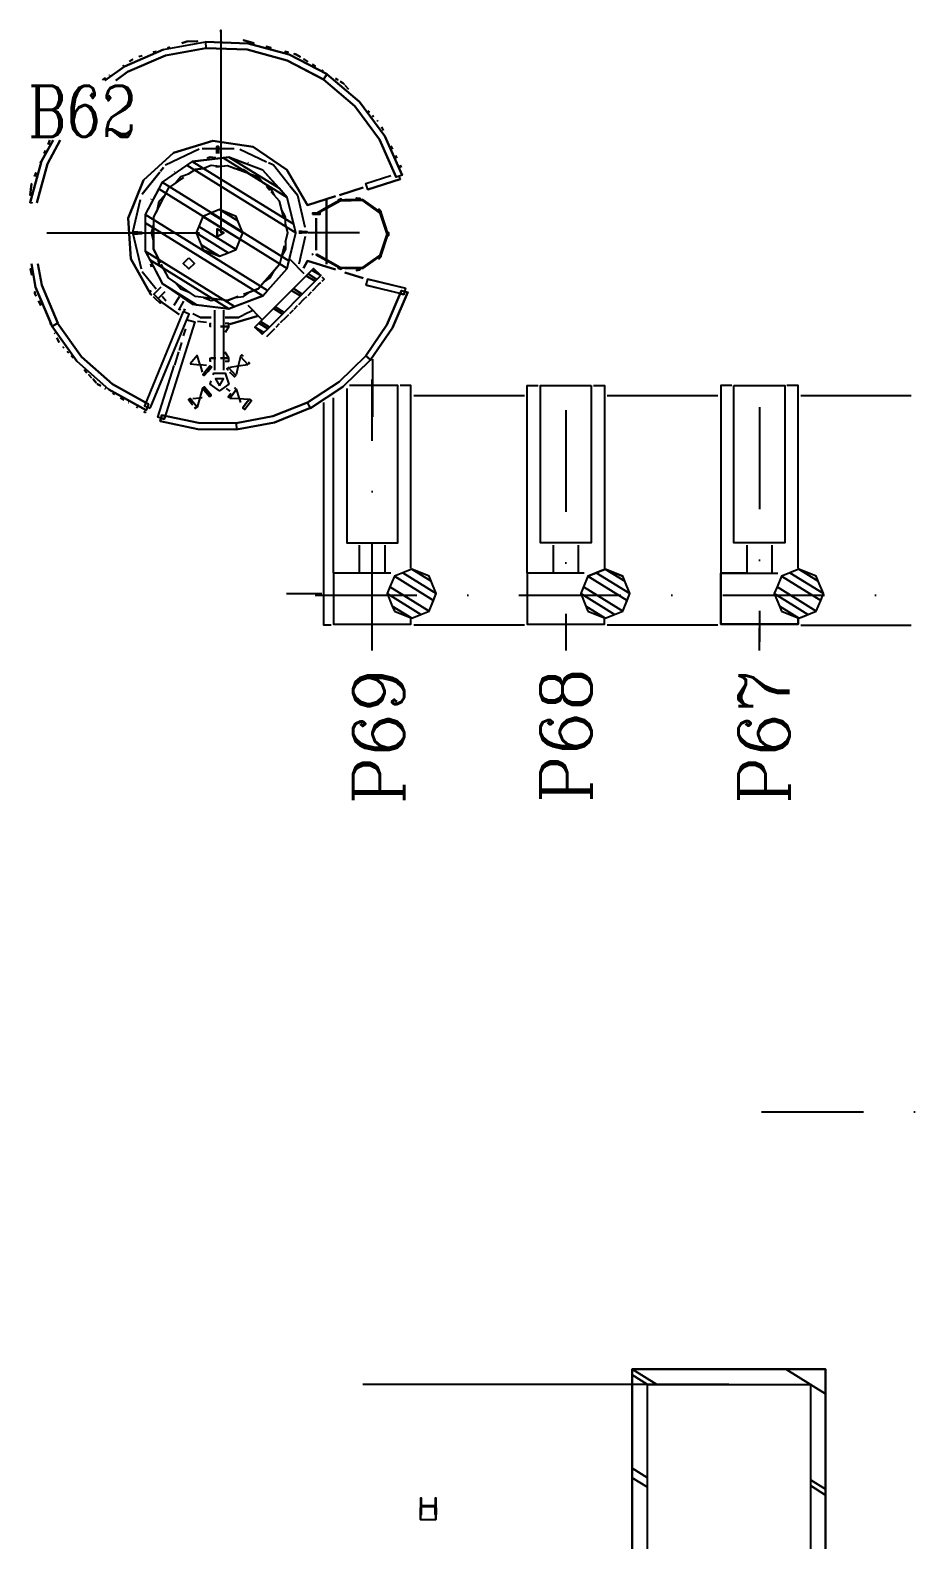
# Model space of a CAD drawing. Extents: x -57244 to 324435, y 15553 to 159369.
# Drawn here: x 30815 to 39477, y 72573 to 87387 of the extents above; entities that cross this region are included whole.
import ezdxf

# ---------------------------------------------------------------- set-up
doc = ezdxf.new("R2010")
doc.units = 0
doc.header["$LTSCALE"] = 2000
doc.header["$MEASUREMENT"] = 0
doc.linetypes.add('DASHDOT', pattern=[1, 0.5, -0.25, 0, -0.25])
doc.linetypes.add('DASHED', pattern=[0.75, 0.5, -0.25])
doc.layers.add('BASE', color=253, linetype='CONTINUOUS')
doc.styles.add('ROMANC', font='ROMANC', dxfattribs={"height": 0.2})

msp = doc.modelspace()

# ---------------------------------------------------------------- linework, layer by layer
at = {"layer": 'BASE', "linetype": 'Continuous'}
for p, q in [((32353, 87277), (32302, 87261)), ((32535, 87274), (32535, 87274)), ((31914, 87136), (31881, 87125)), ((31914, 87136), (31881, 87125)), ((31914, 87136), (31881, 87125)), ((32022, 87170), (32050, 87179)), ((32022, 87170), (32050, 87179)), ((32050, 87179), (32022, 87170)), ((32162, 87215), (32186, 87223)), ((32162, 87215), (32186, 87223)), ((32162, 87215), (32186, 87223)), ((32540, 87212), (32540, 87212)), ((33722, 86958), (33358, 87150)), ((33496, 87105), (33538, 87080)), ((31734, 87041), (31724, 87035)), ((31724, 87035), (31734, 87041)), ((31724, 87035), (31734, 87041)), ((31790, 87080), (31824, 87103)), ((31824, 87103), (31790, 87080)), ((31824, 87103), (31790, 87080)), ((33587, 87050), (33612, 87035)), ((33677, 86995), (33686, 86989)), ((31553, 86918), (31525, 86899)), ((31525, 86899), (31553, 86918)), ((31553, 86918), (31525, 86899)), ((31598, 86949), (31592, 86944)), ((31598, 86949), (31592, 86944)), ((31592, 86944), (31598, 86949)), ((33693, 86903), (33694, 86903)), ((33722, 86944), (33722, 86945)), ((33729, 86954), (33729, 86955)), ((33813, 86912), (33834, 86899)), ((33903, 86849), (33940, 86809)), ((33903, 86849), (33940, 86809)), ((33903, 86849), (33940, 86809)), ((34129, 86600), (34144, 86583)), ((34129, 86600), (34144, 86583)), ((34129, 86600), (34144, 86583)), ((34185, 86537), (34174, 86550)), ((34174, 86550), (34185, 86537)), ((34174, 86550), (34185, 86537)), ((34226, 86492), (34219, 86500)), ((34226, 86492), (34219, 86500)), ((34226, 86492), (34219, 86500)), ((34283, 86402), (34265, 86439)), ((34283, 86402), (34265, 86439)), ((34283, 86402), (34265, 86439)), ((30927, 86101), (31039, 86308)), ((31009, 86308), (30991, 86266)), ((30991, 86266), (31009, 86308)), ((31009, 86308), (30991, 86266)), ((30991, 86266), (31009, 86308)), ((32502, 86227), (32818, 86227)), ((32662, 86245), (32647, 86245)), ((32873, 86221), (33135, 86095)), ((34355, 86252), (34370, 86221)), ((34355, 86252), (34370, 86221)), ((34355, 86252), (34370, 86221)), ((30915, 86085), (30920, 86098)), ((30915, 86085), (30920, 86098)), ((30915, 86085), (30920, 86098)), ((30920, 86098), (30915, 86085)), ((30965, 86205), (30953, 86176)), ((30953, 86176), (30965, 86205)), ((30965, 86205), (30953, 86176)), ((30953, 86176), (30965, 86205)), ((32958, 86085), (32954, 86088)), ((34413, 86131), (34400, 86158)), ((34400, 86158), (34413, 86131)), ((34413, 86131), (34400, 86158)), ((30858, 85950), (30875, 85990)), ((30858, 85950), (30875, 85990)), ((30858, 85950), (30875, 85990)), ((30875, 85990), (30858, 85950)), ((32089, 85995), (31914, 85777)), ((31914, 85777), (32089, 85995)), ((32095, 86003), (32125, 86040)), ((32125, 86040), (32095, 86003)), ((32142, 86062), (32140, 86060)), ((32231, 85998), (32229, 85995)), ((33361, 85864), (33202, 86062)), ((34445, 86064), (34457, 86040)), ((34457, 86040), (34445, 86064)), ((34445, 86064), (34457, 86040)), ((33168, 85814), (33135, 85852)), ((33438, 85767), (33364, 85859)), ((34084, 85843), (33850, 85769)), ((34084, 85843), (33850, 85769)), ((33850, 85769), (34084, 85843)), ((33850, 85769), (34084, 85843)), ((34128, 85824), (34109, 85884)), ((30815, 85698), (30815, 85694)), ((30815, 85697), (30815, 85697)), ((31824, 85405), (31897, 85724)), ((32003, 85724), (32005, 85732)), ((33536, 85670), (33813, 85757)), ((33813, 85696), (33677, 85621)), ((33813, 85696), (33677, 85621)), ((33677, 85621), (33813, 85696)), ((33813, 85689), (33677, 85614)), ((33813, 85689), (33677, 85614)), ((33722, 85091), (33722, 85724)), ((33722, 85724), (33722, 85091)), ((33622, 85227), (33622, 85543)), ((33622, 85227), (33622, 85543)), ((33622, 85543), (33622, 85227)), ((33622, 85227), (33622, 85543)), ((33622, 85543), (33622, 85227)), ((33622, 85543), (33622, 85227)), ((33622, 85227), (33622, 85543)), ((33622, 85543), (33622, 85227)), ((32478, 85394), (30978, 85394)), ((31824, 85391), (31903, 85046)), ((33514, 85362), (33452, 85091)), ((33530, 85398), (33530, 85413)), ((31960, 85189), (32106, 84910)), ((30819, 85046), (30830, 84984)), ((30830, 84984), (30819, 85046)), ((30868, 84867), (30828, 85094)), ((32005, 85063), (31998, 85091)), ((33365, 85136), (33501, 85001)), ((33536, 85125), (33496, 85052)), ((33813, 85038), (33536, 85125)), ((33813, 85084), (33677, 85160)), ((33813, 85077), (33677, 85153)), ((34076, 85049), (33903, 85053)), ((34049, 85042), (34050, 85035)), ((34233, 85148), (34238, 85144)), ((31914, 85019), (32050, 84849)), ((32111, 84901), (32406, 84697)), ((33903, 85010), (34084, 84953)), ((33903, 85010), (34084, 84953)), ((33903, 85010), (34084, 84953)), ((34084, 84953), (33903, 85010)), ((34113, 84885), (34400, 84815)), ((34491, 84857), (34128, 84945)), ((32005, 84793), (31982, 84815)), ((32276, 84772), (32226, 84684)), ((33542, 84785), (33576, 84820)), ((30898, 84730), (30920, 84685)), ((30920, 84685), (30898, 84730)), ((30920, 84685), (30898, 84730)), ((32318, 84625), (31936, 83701)), ((31999, 83690), (32376, 84601)), ((32087, 84730), (32276, 84596)), ((32276, 84596), (32087, 84730)), ((32087, 84730), (32276, 84596)), ((32321, 84729), (32269, 84639)), ((32338, 84639), (32321, 84647)), ((32502, 84684), (32500, 84684)), ((32628, 84052), (32628, 84639)), ((32717, 84052), (32717, 84639)), ((32999, 84635), (32913, 84594)), ((33090, 84549), (32955, 84684)), ((33395, 84639), (33361, 84605)), ((33406, 84650), (33440, 84684)), ((31010, 84504), (31011, 84503)), ((31011, 84503), (31010, 84504)), ((31010, 84504), (31011, 84503)), ((31030, 84481), (31030, 84481)), ((31084, 84511), (31085, 84511)), ((32321, 84388), (32343, 84458)), ((32370, 84543), (32430, 84524)), ((32547, 84518), (32457, 84528)), ((32547, 84518), (32457, 84528)), ((32483, 84569), (32592, 84569)), ((32592, 84479), (32582, 84479)), ((32592, 84479), (32582, 84479)), ((32763, 84479), (32683, 84479)), ((32728, 84569), (32862, 84569)), ((32773, 84502), (33044, 84581)), ((32773, 84502), (33044, 84581)), ((33044, 84581), (32773, 84502)), ((32773, 84502), (33044, 84581)), ((33260, 84504), (33225, 84469)), ((31056, 84412), (31055, 84413)), ((31056, 84412), (31055, 84413)), ((31055, 84413), (31056, 84412)), ((31101, 84321), (31078, 84368)), ((31101, 84321), (31078, 84368)), ((31078, 84368), (31101, 84321)), ((32301, 84323), (32276, 84245)), ((31138, 84278), (31146, 84269)), ((31191, 84221), (31180, 84232)), ((31222, 84187), (31237, 84172)), ((32272, 84232), (32231, 84101)), ((32582, 84169), (32638, 84169)), ((32592, 84187), (32592, 84187)), ((32763, 84169), (32728, 84169)), ((32879, 84186), (32915, 84146)), ((32905, 84187), (32902, 84190)), ((34108, 84193), (34108, 84193)), ((34156, 84152), (34108, 84193)), ((34115, 84187), (34156, 84153)), ((34156, 84153), (34156, 84153)), ((34173, 84160), (34173, 83594)), ((31348, 84052), (31372, 84026)), ((31417, 83977), (31390, 84006)), ((32543, 84051), (32578, 84092)), ((32543, 84051), (32578, 84092)), ((32547, 84056), (32543, 84052)), ((32954, 84133), (32966, 84120)), ((31463, 83928), (31432, 83961)), ((31475, 83915), (31474, 83916)), ((31553, 83869), (31549, 83871)), ((31549, 83871), (31553, 83869)), ((32541, 83833), (32507, 83874)), ((32740, 83871), (32773, 83846)), ((32829, 83871), (32823, 83875)), ((31643, 83815), (31625, 83826)), ((31625, 83826), (31643, 83815)), ((31734, 83761), (31702, 83780)), ((31702, 83780), (31734, 83761)), ((31778, 83735), (31779, 83735)), ((31779, 83735), (31778, 83735)), ((32453, 83689), (32418, 83730)), ((32758, 83790), (32785, 83826)), ((32773, 83777), (32806, 83820)), ((33538, 83735), (33538, 83735)), ((33538, 83735), (33538, 83735)), ((33792, 82063), (33792, 83780)), ((34581, 83803), (35666, 83803)), ((36479, 83803), (37564, 83803)), ((38377, 83803), (39462, 83803)), ((31854, 83690), (31869, 83681)), ((31854, 83690), (31869, 83681)), ((31946, 83645), (31943, 83637)), ((31943, 83637), (31946, 83645)), ((32129, 83571), (32095, 83581)), ((33567, 83680), (33567, 83680)), ((33567, 83679), (33567, 83680)), ((32836, 83530), (32835, 83530)), ((32841, 83468), (32841, 83468)), ((34047, 82063), (34047, 82334)), ((34297, 82334), (34297, 82063)), ((35947, 82334), (35947, 82063)), ((36197, 82063), (36197, 82334)), ((37847, 82334), (37847, 82063)), ((38097, 82063), (38097, 82334)), ((36253, 82058), (36208, 82058)), ((38106, 82058), (38152, 82058)), ((34730, 81687), (34801, 81858)), ((36630, 81687), (36701, 81858)), ((38377, 81624), (38530, 81687)), ((35666, 81548), (34581, 81548)), ((37564, 81548), (36479, 81548)), ((38377, 81548), (39462, 81548)), ((37672, 74098), (34081, 74098)), ((34719, 72906), (34642, 72906)), ((34647, 72774), (34647, 72888)), ((34797, 72774), (34797, 72888)), ((34797, 72888), (34797, 72774))]:
    msp.add_line(p, q, dxfattribs=at)
at = {"layer": 'BASE', "linetype": 'DASHDOT'}
for p, q in [((34047, 85398), (33542, 85398)), ((33727, 85398), (33542, 85398)), ((34172, 81359), (34172, 83960)), ((36072, 83660), (36072, 81440)), ((37972, 83688), (37972, 81384)), ((33332, 81858), (33677, 81858)), ((33611, 81842), (42655, 81842)), ((34172, 81299), (34172, 81521)), ((36072, 81521), (36072, 81299)), ((37972, 81299), (37972, 81521)), ((37993, 76773), (42395, 76773))]:
    msp.add_line(p, q, dxfattribs=at)
at = {"layer": 'BASE', "linetype": 'DASHED'}
msp.add_line((32294, 84639), (32276, 84657), dxfattribs=at)
at = {"layer": 'BASE', "linetype": 'Continuous'}
for points in [[(31548, 86892), (31739, 87031), (32124, 87197), (32536, 87274), (32540, 87212), (32142, 87138), (31770, 86977), (31654, 86892)], [(31548, 86892), (31739, 87031), (32124, 87197), (32536, 87274)], [(32124, 87197), (32536, 87274), (32540, 87215)], [(32302, 87261), (32353, 87277), (32457, 87280), (32353, 87277), (32302, 87261)], [(32535, 87274), (32540, 87212), (32944, 87196), (33336, 87091), (33694, 86903), (33729, 86954), (33358, 87150), (32954, 87258), (33358, 87150), (33729, 86954)], [(32686, 87369), (32686, 87387), (32686, 85398)], [(31739, 87031), (32124, 87197), (31739, 87031), (31548, 86892)], [(31654, 86892), (31770, 86977), (32142, 87138), (32540, 87212)], [(32502, 87205), (32142, 87138), (31770, 86977), (31654, 86892)], [(33694, 86903), (33336, 87091), (32944, 87196), (32540, 87212)], [(33677, 86912), (33336, 87091), (32944, 87196), (33336, 87091), (33677, 86912)], [(33424, 87150), (33406, 87154), (33424, 87150), (33464, 87125)], [(33728, 86955), (34047, 86683), (33728, 86955), (33693, 86903), (34001, 86640), (34243, 86315), (34385, 85995)], [(33693, 86903), (34001, 86640), (33693, 86903), (33728, 86955)], [(34467, 85964), (34297, 86347), (34047, 86683), (33728, 86955), (34047, 86683), (34297, 86347), (34467, 85964), (34407, 85945), (34243, 86315), (34407, 85945)], [(33899, 86854), (33888, 86866), (33858, 86884)], [(33899, 86854), (33888, 86866), (33899, 86854)], [(34047, 86683), (34297, 86347), (34467, 85964), (34445, 85957)], [(31039, 86308), (30927, 86101), (30815, 85697), (30835, 85694)], [(30815, 85697), (30927, 86101), (31039, 86308)], [(30879, 85694), (30985, 86077), (31110, 86308)], [(31110, 86308), (30985, 86077), (31110, 86308)], [(32005, 84788), (31999, 84792), (31803, 85142), (31778, 85542), (31928, 85914), (32223, 86185), (32607, 86301), (33003, 86241), (33334, 86016), (33536, 85670), (33813, 85757)], [(32472, 86221), (32142, 86062), (32140, 86060)], [(30879, 85694), (30985, 86077), (30879, 85694)], [(32406, 86099), (32111, 85895), (31944, 85577), (31944, 85218)], [(32412, 86100), (32763, 86142), (33090, 86019)], [(32638, 86136), (32582, 86142), (32551, 86131)], [(32647, 86176), (32647, 86195), (32662, 86195), (32662, 86176)], [(33361, 85864), (33202, 86062), (33155, 86085)], [(32321, 85942), (32173, 85840), (32025, 85557), (32025, 85238), (32095, 85105)], [(32369, 85975), (32294, 85947), (32240, 85886)], [(32547, 86035), (32436, 86021), (32366, 85973)], [(32369, 85975), (32436, 86021), (32516, 86031)], [(32672, 86050), (32592, 86060), (32516, 86031)], [(32638, 86046), (32753, 86060), (33051, 85947), (33090, 85903)], [(32672, 86050), (32753, 86060), (32828, 86031)], [(32828, 86031), (32909, 86021), (32975, 85975)], [(32975, 85975), (33051, 85947), (33105, 85886)], [(33098, 84781), (33336, 85049), (33422, 85398), (33336, 85746), (33098, 86015)], [(34446, 85924), (34446, 85924), (34128, 85824), (34109, 85884), (34109, 85884), (34355, 85961)], [(34128, 85824), (34128, 85824), (34446, 85924), (34438, 85950)], [(34445, 85927), (34446, 85924), (34445, 85924)], [(34446, 85924), (34446, 85924), (34445, 85924)], [(30830, 85883), (30828, 85880), (30816, 85769), (30828, 85880), (30830, 85883)], [(30816, 85769), (30828, 85880), (30816, 85769)], [(30830, 85883), (30828, 85880), (30830, 85883)], [(32240, 85886), (32173, 85840), (32136, 85768)], [(33105, 85886), (33171, 85840), (33209, 85768)], [(33303, 85543), (33263, 85708), (33180, 85801)], [(33364, 85859), (33438, 85767), (33510, 85453)], [(30815, 85694), (30815, 85698), (30838, 85694)], [(30815, 85694), (30815, 85698), (30838, 85694)], [(32063, 85629), (32025, 85557), (32025, 85476)], [(32063, 85629), (32082, 85708), (32136, 85768)], [(33282, 85629), (33263, 85708), (33209, 85768)], [(33320, 85476), (33320, 85557), (33282, 85629)], [(33813, 85757), (33536, 85670), (33813, 85757)], [(33856, 85714), (34074, 85718), (34251, 85593), (34074, 85718), (33856, 85714), (33854, 85719)], [(33903, 85721), (34076, 85724), (34256, 85597), (34326, 85387), (34256, 85177)], [(33903, 85721), (34076, 85724), (34256, 85597), (34326, 85387), (34256, 85177), (34326, 85387), (34256, 85597), (34076, 85724), (33903, 85721)], [(33903, 85721), (34075, 85724), (33903, 85721)], [(33903, 85715), (34074, 85718), (34251, 85593), (34319, 85387), (34251, 85180), (34319, 85387)], [(34174, 85126), (34251, 85180), (34319, 85387), (34251, 85593), (34074, 85718), (33903, 85715), (34074, 85718), (34251, 85593), (34319, 85387), (34251, 85180), (34174, 85126)], [(33903, 85715), (34074, 85718), (34251, 85593), (34319, 85387), (34251, 85180), (34174, 85126)], [(34233, 85626), (34238, 85630), (34258, 85606), (34253, 85602)], [(32025, 85319), (32006, 85398), (32025, 85476)], [(33316, 85493), (33339, 85398), (33316, 85303)], [(33320, 85476), (33339, 85398), (33320, 85319)], [(33854, 85054), (33856, 85060), (34074, 85055), (34251, 85180), (34319, 85387), (34251, 85593), (34319, 85387), (34251, 85180), (34074, 85055), (33856, 85060)], [(34256, 85177), (34326, 85387), (34256, 85597)], [(31824, 85390), (31872, 85390), (31872, 85405), (31824, 85405)], [(31914, 85390), (31872, 85390), (31872, 85405), (31914, 85405)], [(32717, 85398), (32650, 85437), (32650, 85359)], [(32656, 85362), (32650, 85359), (32650, 85362)], [(33451, 85398), (33480, 85398), (33480, 85413), (33451, 85413)], [(32063, 85167), (32025, 85238), (32025, 85319)], [(33308, 85272), (33263, 85088), (33051, 84849), (32909, 84795)], [(33320, 85319), (33320, 85238), (33282, 85167)], [(33587, 85191), (33585, 85191), (33585, 85182), (33587, 85182)], [(33903, 85059), (34074, 85055), (34251, 85180)], [(30828, 85094), (30868, 84867), (31020, 84504)], [(30828, 85094), (30868, 84867), (30828, 85094)], [(30891, 85094), (30928, 84884), (31085, 84511), (31030, 84481), (30868, 84867), (31030, 84481)], [(30891, 85094), (30928, 84884), (31085, 84511), (31056, 84495)], [(31085, 84511), (30928, 84884), (30891, 85094)], [(31085, 84511), (30928, 84884), (30891, 85094)], [(32005, 84788), (31999, 84792), (31803, 85142), (31999, 84792), (32005, 84788)], [(32136, 85027), (32082, 85088), (32063, 85167)], [(32855, 84775), (32753, 84736), (32436, 84775), (32173, 84956), (32102, 85091)], [(32372, 85044), (32318, 85098), (32372, 85152)], [(33282, 85167), (33263, 85088), (33209, 85027)], [(33813, 85038), (33536, 85125), (33496, 85052)], [(33496, 85052), (33536, 85125), (33496, 85052)], [(33813, 85038), (33536, 85125), (33813, 85038)], [(33903, 85059), (34074, 85055), (34084, 85062)], [(33903, 85059), (34074, 85055), (34084, 85062)], [(33903, 85059), (34074, 85055), (34084, 85062)], [(33903, 85053), (34075, 85049), (33903, 85053)], [(33903, 85053), (34076, 85049), (33903, 85053)], [(34084, 85055), (34076, 85049), (34084, 85055)], [(34174, 85119), (34256, 85177), (34174, 85119)], [(32240, 84910), (32173, 84956), (32136, 85027)], [(32240, 84910), (32294, 84849), (32369, 84821)], [(32975, 84821), (33051, 84849), (33105, 84910)], [(33105, 84910), (33171, 84956), (33209, 85027)], [(33587, 84831), (33646, 84890), (33666, 84910)], [(33677, 84968), (33701, 84944), (33677, 84921)], [(30875, 84776), (30862, 84802), (30859, 84820), (30862, 84802)], [(30875, 84776), (30862, 84802), (30859, 84820)], [(30859, 84820), (30862, 84802), (30875, 84776)], [(32005, 84820), (31996, 84829), (31982, 84815), (32005, 84793)], [(32023, 84775), (32036, 84762), (32090, 84708), (32103, 84721), (32050, 84775)], [(32097, 84865), (32028, 84796), (32050, 84775), (32071, 84754), (32140, 84823)], [(32150, 84730), (32142, 84733), (32109, 84775)], [(32516, 84765), (32436, 84775), (32369, 84821)], [(33090, 84777), (32763, 84653), (32412, 84696)], [(32516, 84765), (32592, 84736), (32672, 84746)], [(32672, 84746), (32753, 84736), (32828, 84765)], [(32828, 84765), (32909, 84775), (32975, 84821)], [(33451, 84695), (33502, 84746), (33531, 84775)], [(34156, 84152), (34371, 84466), (34156, 84152), (34108, 84193), (34316, 84496), (34460, 84834), (34520, 84815), (34371, 84466), (34520, 84815)], [(34460, 84834), (34316, 84496), (34108, 84193)], [(34445, 84804), (34483, 84794), (34491, 84827)], [(34490, 84825), (34483, 84794), (34447, 84803), (34460, 84834)], [(32332, 84639), (32331, 84640), (32331, 84639)], [(32331, 84639), (32331, 84640), (32332, 84639)], [(32592, 84569), (32483, 84569), (32412, 84604)], [(32909, 84592), (32862, 84569), (32728, 84569)], [(33350, 84594), (33324, 84568), (33270, 84514)], [(31084, 84512), (31320, 84182), (31622, 83913), (31320, 84182), (31084, 84512), (31030, 84481)], [(31090, 84504), (31320, 84182), (31622, 83913), (31977, 83717), (31953, 83660), (31586, 83862), (31273, 84140), (31030, 84481), (31070, 84504)], [(31977, 83717), (31622, 83913), (31977, 83717), (31953, 83660), (31586, 83862), (31273, 84140), (31030, 84481), (31273, 84140), (31586, 83862), (31953, 83660)], [(32366, 84531), (32370, 84543), (32430, 84524), (32129, 83571), (32069, 83590), (32229, 84097)], [(32592, 84479), (32582, 84479), (32582, 84509), (32592, 84509)], [(32683, 84479), (32763, 84479), (32728, 84419)], [(32683, 84479), (32729, 84479), (32763, 84479)], [(32728, 84479), (32763, 84479), (32763, 84509), (32728, 84509)], [(33214, 84458), (33181, 84425), (33135, 84379)], [(32582, 84169), (32616, 84169), (32638, 84169)], [(32592, 84139), (32582, 84139), (32582, 84169), (32638, 84169)], [(32638, 84169), (32616, 84169), (32592, 84169)], [(32728, 84139), (32763, 84139), (32763, 84169), (32683, 84169)], [(32683, 84169), (32763, 84169), (32729, 84169), (32683, 84169)], [(32728, 84169), (32729, 84169), (32763, 84169), (32728, 84229)], [(32879, 84186), (32915, 84146), (32952, 84107)], [(32880, 84187), (32893, 84200), (32905, 84187)], [(33567, 83679), (33538, 83735), (33846, 83936), (34109, 84193), (34156, 84153)], [(33538, 83735), (33846, 83936), (34109, 84193)], [(32547, 84096), (32482, 84103), (32502, 84030)], [(32508, 84010), (32543, 84051), (32578, 84092), (32593, 84079)], [(32523, 83997), (32508, 84010), (32543, 84051)], [(32612, 84006), (32616, 84020), (32728, 84020), (32763, 83913), (32672, 83848), (32582, 83913), (32592, 83946)], [(32761, 84078), (32746, 84065), (32758, 84052)], [(32761, 84078), (32797, 84038), (32834, 83998)], [(32761, 84078), (32797, 84038), (32834, 83998)], [(32773, 84080), (32856, 84092), (32835, 84006)], [(32773, 84035), (32782, 84025), (32819, 83985), (32834, 83998)], [(32954, 84133), (32966, 84120), (32954, 84109)], [(31508, 83896), (31475, 83915), (31508, 83896)], [(32541, 83833), (32507, 83874), (32480, 83781), (32502, 83784)], [(32507, 83874), (32541, 83833), (32576, 83791)], [(32576, 83791), (32541, 83833), (32507, 83874), (32541, 83833)], [(32672, 83898), (32711, 83965), (32634, 83965)], [(32773, 83777), (32806, 83820), (32839, 83863)], [(32819, 83871), (32823, 83875), (32819, 83871)], [(33561, 83690), (33538, 83735), (33846, 83936), (33538, 83735)], [(33922, 83871), (33922, 82358), (34422, 82358), (34422, 83899), (33948, 83899)], [(34552, 82108), (34552, 83899), (34445, 83899)], [(35692, 82063), (35692, 83899), (35801, 83899)], [(36344, 83899), (36452, 83899), (36452, 82108)], [(37700, 83899), (37592, 83899), (37592, 82063)], [(38352, 82108), (38352, 83899), (38242, 83899)], [(31949, 83733), (31936, 83701), (31965, 83689)], [(32412, 83707), (32403, 83717), (32369, 83759), (32384, 83772), (32414, 83735)], [(32412, 83774), (32480, 83781), (32453, 83689), (32418, 83730), (32384, 83772)], [(32426, 83690), (32438, 83676), (32453, 83689), (32418, 83730)], [(32773, 83778), (32758, 83790), (32785, 83826)], [(32810, 83826), (32806, 83820), (32776, 83780)], [(33567, 83680), (33538, 83735), (33197, 83598), (32835, 83530), (32841, 83468), (33214, 83538), (33567, 83680), (33214, 83538), (32841, 83468)], [(32835, 83530), (33197, 83598), (33538, 83735)], [(33538, 83735), (33197, 83598), (32835, 83530)], [(32882, 83735), (32870, 83772), (32954, 83767)], [(32966, 83766), (32986, 83751), (32953, 83708), (32921, 83665), (32901, 83680)], [(32901, 83680), (32933, 83723), (32954, 83750)], [(32986, 83751), (32953, 83708), (32921, 83665)], [(33768, 81548), (33697, 81548), (33697, 83735)], [(31930, 83645), (31943, 83637), (31930, 83645)], [(32090, 83550), (32108, 83610), (32468, 83534), (32836, 83530), (32838, 83509)], [(32108, 83610), (32090, 83550), (32461, 83472), (32090, 83550)], [(32461, 83472), (32090, 83550), (32461, 83472), (32818, 83468)], [(32099, 83580), (32129, 83571), (32139, 83604)], [(32836, 83530), (32841, 83468), (32461, 83472), (32841, 83468)], [(36298, 82033), (36459, 82099), (36630, 82029)], [(38530, 82029), (38359, 82099), (38197, 82032)], [(34355, 82058), (33792, 82058), (33792, 81558), (34552, 81558), (34552, 81611)], [(35937, 82058), (35692, 82058), (35692, 81558), (36452, 81558), (36452, 81611)], [(36253, 82058), (35692, 82058), (35692, 81558), (36452, 81558), (36452, 81611)], [(38352, 81611), (38352, 81558), (37592, 81558), (37592, 82058), (38152, 82058)], [(37835, 82058), (37592, 82058), (37592, 81558), (38352, 81558), (38352, 81611)], [(36841, 72098), (36722, 72098), (36722, 74248), (38622, 74248), (38622, 72098), (38513, 72098)], [(34646, 72888), (34646, 72823), (34655, 72823), (34655, 72888)], [(34646, 72888), (34646, 72823), (34655, 72823), (34655, 72888)], [(34647, 72888), (34647, 72774), (34797, 72774), (34797, 72888)], [(34798, 72888), (34798, 72823), (34789, 72823), (34789, 72888)], [(34798, 72888), (34798, 72823), (34789, 72823), (34789, 72888)]]:
    msp.add_lwpolyline(points, dxfattribs=at)
for points in [[(32954, 87258), (32535, 87274)], [(32954, 87258), (32535, 87274)], [(33009, 87261), (32909, 87288)], [(32909, 87288), (33009, 87261)], [(32540, 87212), (32944, 87196)], [(33178, 87215), (33135, 87227)], [(33135, 87227), (33178, 87215)], [(33347, 87170), (33316, 87179)], [(33316, 87179), (33347, 87170)], [(33424, 87150), (33406, 87154), (33424, 87150), (33464, 87125)], [(33496, 87105), (33538, 87080)], [(33587, 87050), (33612, 87035)], [(33677, 86995), (33686, 86989)], [(33813, 86912), (33834, 86899)], [(33858, 86884), (33888, 86866)], [(34243, 86315), (34001, 86640)], [(33003, 86241), (32607, 86301)], [(32647, 86195), (32647, 86245), (32662, 86245), (32662, 86195)], [(33334, 86016), (33003, 86241), (33334, 86016), (33536, 85670)], [(33857, 85714), (33854, 85719), (33621, 85589), (33624, 85584)], [(33840, 85714), (33869, 85725), (33867, 85731), (33838, 85720)], [(34075, 85724), (33854, 85719)], [(34018, 85737), (34019, 85743), (34050, 85738), (34049, 85732)], [(34075, 85724), (34256, 85597), (34326, 85387), (34256, 85597)], [(34238, 85630), (34233, 85626), (34253, 85602), (34258, 85606)], [(31778, 85542), (31803, 85142)], [(33585, 85582), (33660, 85582), (33660, 85591), (33585, 85591)], [(32650, 85437), (32717, 85398), (32650, 85359)], [(33480, 85413), (33530, 85413), (33530, 85398), (33480, 85398)], [(34256, 85177), (34075, 85049), (34256, 85177), (34326, 85387)], [(34332, 85371), (34332, 85402), (34326, 85402), (34326, 85371)], [(34326, 85402), (34332, 85402), (34332, 85371), (34326, 85371)], [(33624, 85189), (33621, 85184), (33854, 85054), (33857, 85060)], [(30830, 84984), (30819, 85046)], [(32372, 85152), (32426, 85098), (32372, 85044), (32318, 85098)], [(33867, 85043), (33869, 85049), (33840, 85059), (33838, 85053)], [(33838, 85053), (33840, 85059), (33869, 85049), (33867, 85043)], [(34075, 85049), (33854, 85054)], [(34018, 85036), (34019, 85030), (34050, 85035), (34049, 85042)], [(34233, 85148), (34238, 85144), (34258, 85168), (34253, 85172)], [(34483, 84794), (34113, 84885), (34128, 84945), (34498, 84855)], [(31993, 83677), (32376, 84601), (32318, 84625), (31936, 83701)], [(31146, 84269), (31138, 84278)], [(31191, 84221), (31180, 84232)], [(31237, 84172), (31222, 84187)], [(32386, 84113), (32482, 84103), (32455, 84196), (32421, 84154)], [(32952, 84107), (32915, 84146), (32879, 84186), (32856, 84092)], [(33885, 83887), (33567, 83679), (33885, 83887), (34156, 84153)], [(31372, 84026), (31348, 84052)], [(31417, 83977), (31390, 84006)], [(32558, 84038), (32593, 84079), (32558, 84038), (32523, 83997)], [(32797, 84038), (32834, 83998), (32797, 84038), (32761, 84078)], [(31463, 83928), (31432, 83961)], [(31475, 83915), (31474, 83916)], [(32672, 83898), (32711, 83965), (32634, 83965)], [(32773, 83777), (32870, 83772), (32839, 83863), (32806, 83820)], [(36322, 83899), (36322, 82358), (35822, 82358), (35822, 83899)], [(37722, 83899), (38222, 83899), (38222, 82358), (37722, 82358)], [(32933, 83723), (32901, 83680), (32933, 83723), (32966, 83766)], [(32468, 83534), (32108, 83610), (32468, 83534), (32836, 83530)]]:
    msp.add_lwpolyline(points, close=True, dxfattribs=at)
msp.add_point((34156, 84153), dxfattribs=at)

# ---------------------------------------------------------------- texts
at = {"layer": 'BASE', "linetype": 'Continuous', "style": 'ROMANC', "width": 0.8}
msp.add_text('B62', height=500, dxfattribs=at).set_placement((30795, 86342))
at = {"layer": 'BASE', "linetype": 'Continuous', "style": 'ROMANC'}
for s, p in [('P69', (34484, 79789)), ('P68', (36324, 79803)), ('P67', (38268, 79791))]:
    msp.add_text(s, height=500, rotation=90, dxfattribs=at).set_placement(p)

# ---------------------------------------------------------------- meshes
at = {"layer": 'BASE', "linetype": 'Continuous'}
mesh = msp.add_polyface(dxfattribs=at)
corners = [(31778, 85542), (31928, 85914), (31928, 85914), (32223, 86185), (32223, 86185), (32223, 86185), (32607, 86301)]
mesh.append_faces([[corners[k] for k in face] for face in [(0, 0, 2, 1), (1, 2, 4, 3), (4, 5, 6, 6)]], dxfattribs={"vtx0": -1, "vtx2": -1})
mesh = msp.add_polyface(dxfattribs=at)
corners = [(32406, 84697), (32448, 84692), (32111, 84901), (32763, 84653), (31989, 85133), (32763, 84653), (31944, 85218), (32820, 84675), (31944, 85496), (33098, 84781), (31944, 85577), (33145, 84833), (32077, 85830), (33336, 85049), (32111, 85895), (33355, 85124), (32352, 86062), (33422, 85398), (32406, 86099), (33402, 85482), (32708, 86136), (33336, 85746), (32763, 86142), (33257, 85836), (33098, 86015)]
mesh.append_faces([[corners[k] for k in face] for face in [(0, 0, 1, 2), (2, 1, 3, 4), (4, 5, 7, 6), (6, 7, 9, 8), (8, 9, 11, 10), (10, 11, 13, 12), (12, 13, 15, 14), (14, 15, 17, 16), (16, 17, 19, 18), (18, 19, 21, 20), (20, 21, 23, 22), (22, 23, 24, 24)]], dxfattribs={"vtx0": -1, "vtx2": -1})
mesh = msp.add_polyface(dxfattribs=at)
corners = [(32510, 85236), (32672, 85169), (32492, 85281), (32757, 85203), (32443, 85398), (32835, 85236), (32470, 85462), (32875, 85334), (32510, 85560), (32902, 85398), (32588, 85592), (32853, 85515), (32672, 85627), (32835, 85560), (32835, 85560)]
mesh.append_faces([[corners[k] for k in face] for face in [(0, 0, 1, 2), (2, 1, 3, 4), (4, 3, 5, 6), (6, 5, 7, 8), (8, 7, 9, 10), (10, 9, 11, 12), (12, 11, 14, 13)]], dxfattribs={"vtx0": -1, "vtx2": -1})
mesh = msp.add_polyface(dxfattribs=at)
corners = [(33091, 84403), (33108, 84419), (33021, 84473), (33146, 84458), (33059, 84512), (33163, 84474), (33076, 84528), (33290, 84602), (33203, 84656), (33220, 84672), (33307, 84618), (33220, 84672), (33381, 84834), (33469, 84780), (33398, 84851), (33485, 84796), (33525, 84978), (33613, 84924), (33542, 84995), (33629, 84940), (33580, 85033), (33668, 84979), (33597, 85050)]
mesh.append_faces([[corners[k] for k in face] for face in [(0, 0, 1, 2), (2, 1, 3, 4), (4, 3, 5, 6), (6, 5, 7, 8), (8, 7, 10, 11), (9, 10, 13, 12), (12, 13, 15, 14), (14, 15, 17, 16), (16, 17, 19, 18), (18, 19, 21, 20), (20, 21, 22, 22)]], dxfattribs={"vtx0": -1, "vtx2": -1})
mesh = msp.add_polyface(dxfattribs=at)
corners = [(32576, 83791), (32541, 83833), (32590, 83803), (32537, 83837), (32591, 83804), (32507, 83874), (32561, 83841), (32557, 83845), (32508, 83875), (32557, 83845), (32522, 83887)]
mesh.append_faces([[corners[k] for k in face] for face in [(0, 0, 2, 1), (1, 2, 4, 3), (3, 4, 6, 5), (5, 6, 9, 8), (8, 7, 10, 10)]], dxfattribs={"vtx0": -1, "vtx2": -1})
mesh = msp.add_polyface(dxfattribs=at)
corners = [(34389, 81687), (34389, 81687), (34369, 81735), (34559, 81617), (34318, 81858), (34648, 81653), (34346, 81925), (34730, 81687), (34389, 82029), (34773, 81790), (34471, 82063), (34801, 81858), (34559, 82099), (34750, 81981), (34730, 82029)]
mesh.append_faces([[corners[k] for k in face] for face in [(0, 1, 3, 2), (2, 3, 5, 4), (4, 5, 7, 6), (6, 7, 9, 8), (8, 9, 11, 10), (10, 11, 13, 12), (12, 13, 14, 14)]], dxfattribs={"vtx0": -1, "vtx2": -1})
mesh = msp.add_polyface(dxfattribs=at)
corners = [(36289, 81687), (36289, 81687), (36269, 81735), (36459, 81617), (36218, 81858), (36548, 81653), (36246, 81925), (36630, 81687), (36289, 82029), (36673, 81790), (36371, 82063), (36701, 81858), (36459, 82099), (36650, 81981), (36630, 82029)]
mesh.append_faces([[corners[k] for k in face] for face in [(0, 1, 3, 2), (2, 3, 5, 4), (4, 5, 7, 6), (6, 7, 9, 8), (8, 9, 11, 10), (10, 11, 13, 12), (12, 13, 14, 14)]], dxfattribs={"vtx0": -1, "vtx2": -1})
mesh = msp.add_polyface(dxfattribs=at)
corners = [(38189, 81687), (38359, 81617), (38169, 81735), (38359, 81617), (38448, 81653), (38118, 81858), (38530, 81687), (38146, 81925), (38573, 81790), (38189, 82029), (38601, 81858), (38271, 82063), (38550, 81981), (38359, 82099), (38530, 82029)]
mesh.append_faces([[corners[k] for k in face] for face in [(0, 0, 3, 2), (2, 1, 4, 5), (5, 4, 6, 7), (7, 6, 8, 9), (9, 8, 10, 11), (11, 10, 12, 13), (13, 12, 14, 14)]], dxfattribs={"vtx0": -1, "vtx2": -1})
mesh = msp.add_polyface(dxfattribs=at)
corners = [(36722, 72098), (36722, 72098), (36722, 72191), (36872, 72098), (36722, 73183), (38472, 72098), (36872, 73090), (36722, 73276), (38622, 72098), (38472, 72191), (36872, 73183), (36722, 74191), (38622, 73013), (38472, 73106), (36872, 74098), (36722, 74248), (38622, 73070), (38472, 73163), (36964, 74098), (38230, 74248), (38622, 74005), (38472, 74098), (38622, 74248)]
mesh.append_faces([[corners[k] for k in face] for face in [(0, 1, 3, 2), (2, 3, 6, 4), (4, 6, 10, 7), (5, 5, 8, 9), (7, 10, 14, 11), (9, 8, 12, 13), (11, 14, 18, 15), (13, 12, 16, 17), (15, 18, 21, 19), (17, 16, 20, 21), (19, 20, 22, 22)]], dxfattribs={"vtx0": -1, "vtx2": -1})
mesh = msp.add_polyface(dxfattribs=at)
corners = [(34646, 72823), (34655, 72823), (34646, 72829), (34655, 72900), (34646, 72906), (34665, 72900), (34646, 72912), (34655, 72906), (34789, 72823), (34665, 72900), (34646, 72912), (34655, 72906), (34656, 72906), (34798, 72823), (34789, 72829), (34674, 72900), (34646, 72917), (34655, 72912), (34665, 72906), (34798, 72889), (34789, 72894), (34780, 72900), (34646, 72983), (34655, 72977), (34771, 72906), (34798, 72894), (34789, 72900), (34789, 72900), (34655, 72983), (34780, 72906), (34798, 72894), (34789, 72900), (34780, 72906), (34798, 72900), (34789, 72906), (34798, 72977), (34789, 72983), (34798, 72983), (34798, 72983)]
mesh.append_faces([[corners[k] for k in face] for face in [(0, 0, 1, 2), (2, 1, 3, 4), (4, 3, 5, 6), (6, 7, 11, 10), (7, 5, 9, 12), (10, 11, 17, 16), (12, 9, 15, 18), (8, 8, 13, 14), (16, 17, 23, 22), (18, 15, 21, 24), (14, 13, 19, 20), (22, 23, 28, 28), (24, 21, 27, 29), (20, 19, 25, 26), (29, 27, 31, 32), (26, 25, 30, 31), (32, 30, 33, 34), (34, 33, 35, 36), (36, 35, 38, 37)]], dxfattribs={"vtx0": -1, "vtx2": -1})
mesh = msp.add_polyface(dxfattribs=at)
corners = [(34646, 72823), (34655, 72823), (34646, 72829), (34655, 72900), (34646, 72906), (34665, 72900), (34646, 72912), (34655, 72906), (34789, 72823), (34665, 72900), (34646, 72912), (34655, 72906), (34656, 72906), (34798, 72823), (34789, 72829), (34674, 72900), (34646, 72917), (34655, 72912), (34665, 72906), (34798, 72889), (34789, 72894), (34780, 72900), (34646, 72983), (34655, 72977), (34771, 72906), (34798, 72894), (34789, 72900), (34789, 72900), (34655, 72983), (34780, 72906), (34798, 72894), (34789, 72900), (34780, 72906), (34798, 72900), (34789, 72906), (34798, 72977), (34789, 72983), (34798, 72983), (34798, 72983)]
mesh.append_faces([[corners[k] for k in face] for face in [(0, 0, 1, 2), (2, 1, 3, 4), (4, 3, 5, 6), (6, 7, 11, 10), (7, 5, 9, 12), (10, 11, 17, 16), (12, 9, 15, 18), (8, 8, 13, 14), (16, 17, 23, 22), (18, 15, 21, 24), (14, 13, 19, 20), (22, 23, 28, 28), (24, 21, 27, 29), (20, 19, 25, 26), (29, 27, 31, 32), (26, 25, 30, 31), (32, 30, 33, 34), (34, 33, 35, 36), (36, 35, 38, 37)]], dxfattribs={"vtx0": -1, "vtx2": -1})

doc.saveas('drawing.dxf')
